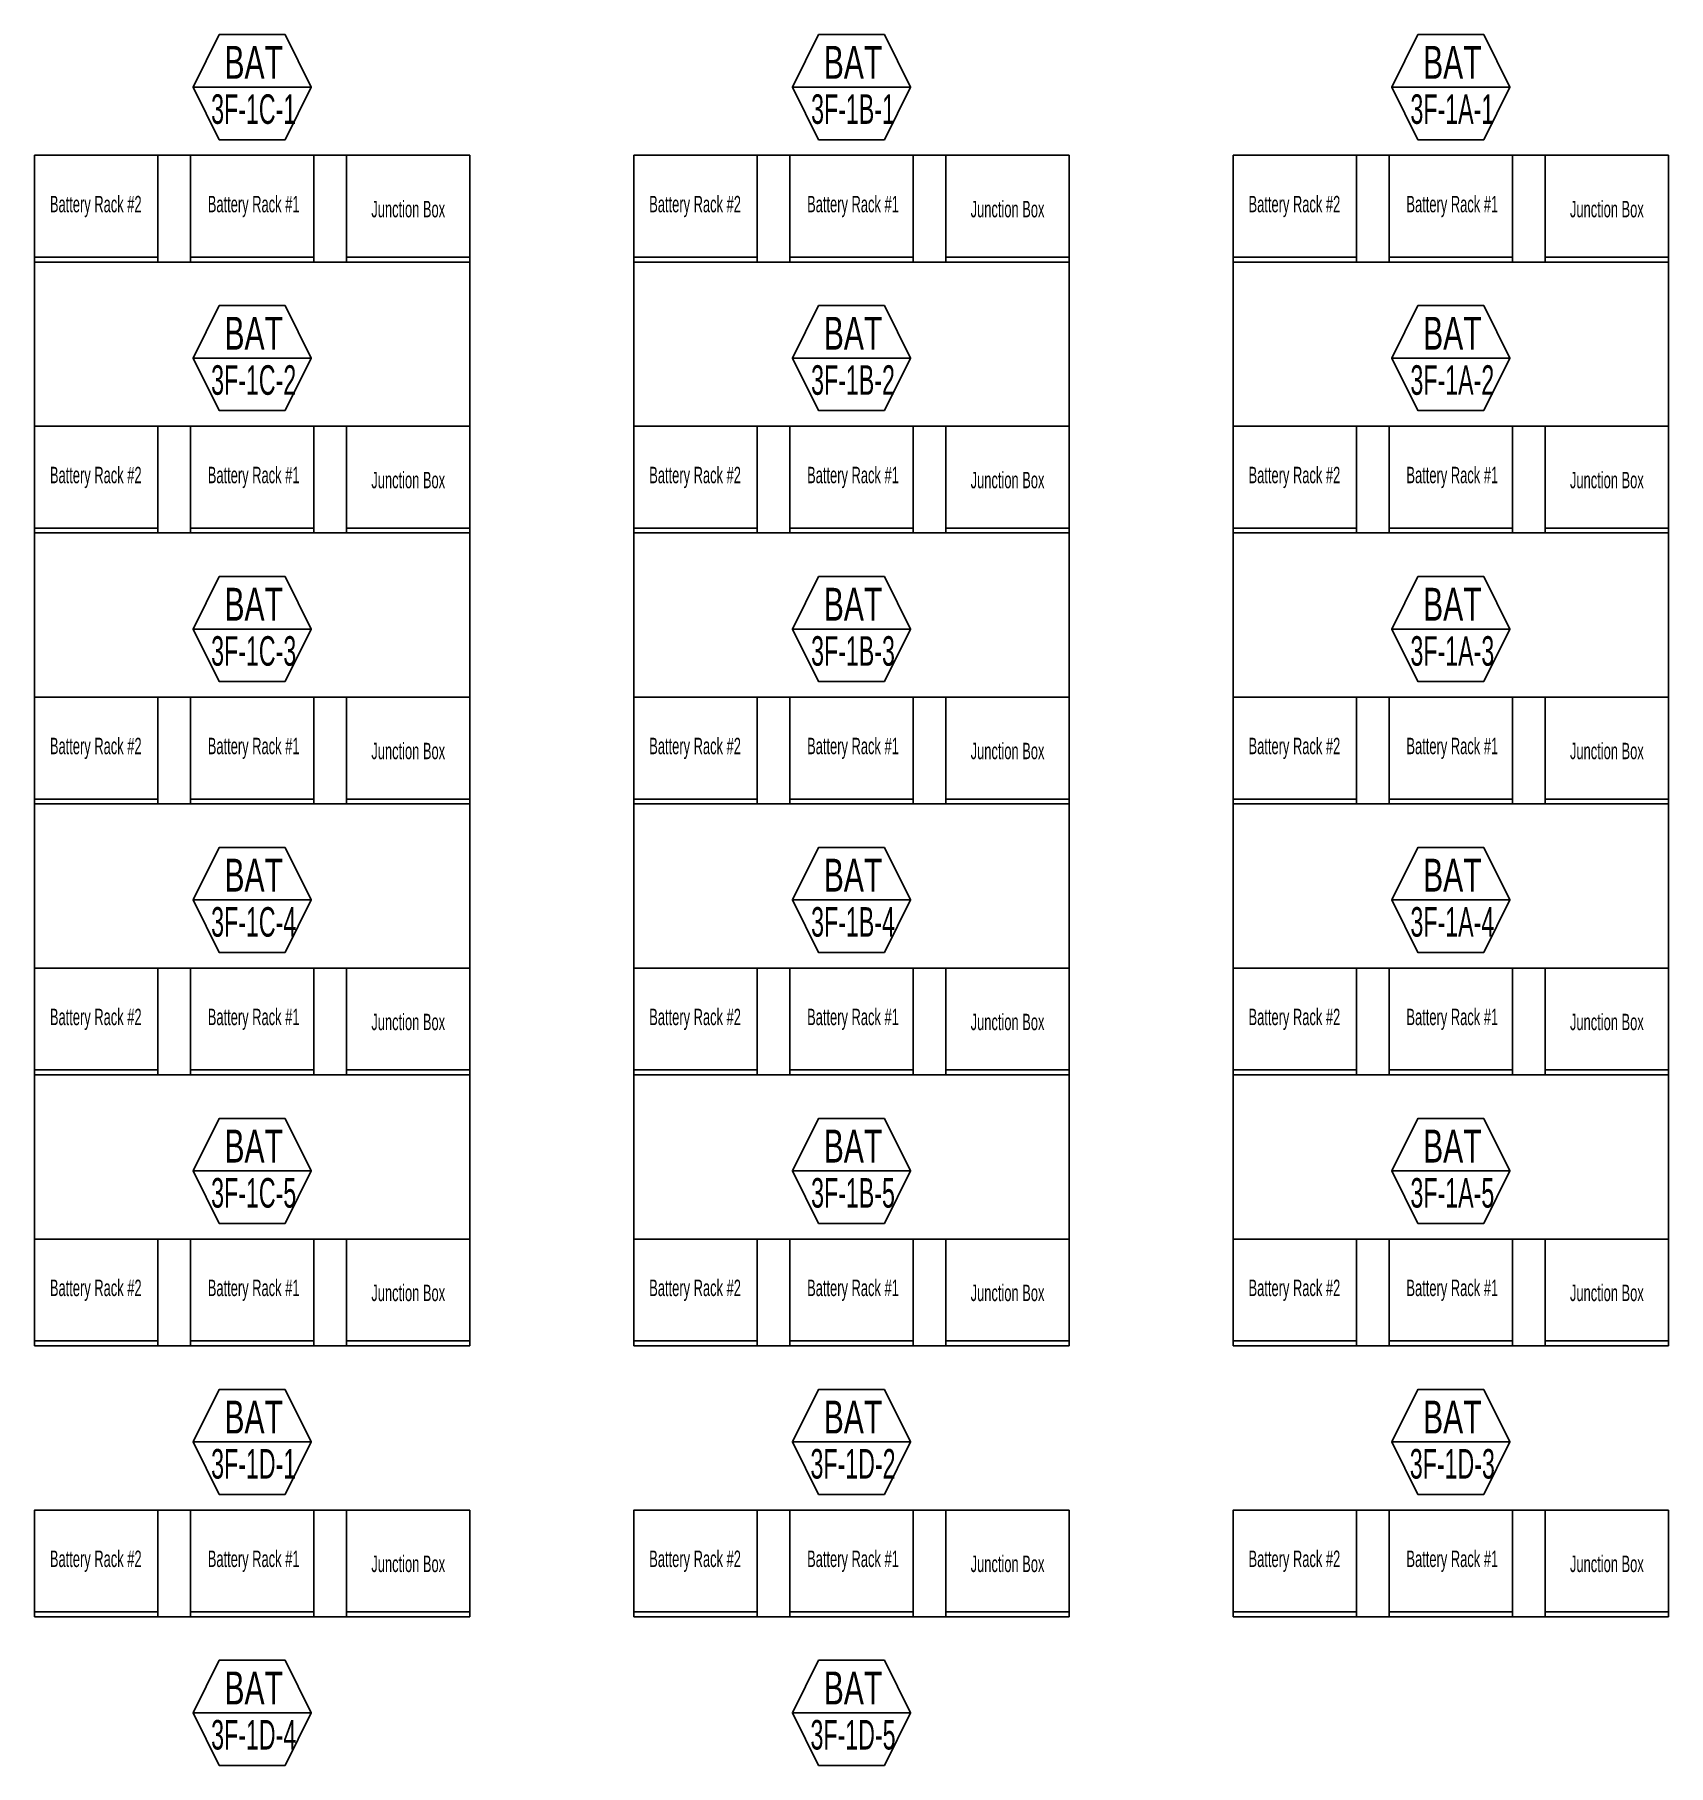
# Model space of a CAD drawing. Header units: millimetres. Extents: x 89978 to 501025, y -351975 to 837171.
# Drawn here: x 279650 to 289600, y 387245 to 397785 of the extents above; entities that cross this region are included whole.
import ezdxf
from ezdxf.enums import TextEntityAlignment as Align

# ---------------------------------------------------------------- set-up
doc = ezdxf.new("R2010")
doc.units = ezdxf.units.MM
doc.header["$LTSCALE"] = 150
doc.layers.add('------00 Switch Gear', color=3, linetype='Continuous')
doc.layers.add('------00 Switch Gear_Number', color=1, linetype='Continuous')
doc.styles.add('ELEC', font='')
doc.styles.get('ELEC').set_extended_font_data('Dotum')

# ---------------------------------------------------------------- blocks, each defined once
blk = doc.blocks.new('A$C2e8f9a8b')
at = {"color": 0}
blk.add_line((30, 750), (30, 0), dxfattribs=at)
blk.add_lwpolyline([(650, 0), (0, 0), (0, 750), (650, 750)], close=True, dxfattribs=at)

msp = doc.modelspace()

# ---------------------------------------------------------------- linework, layer by layer
at = {"layer": '------00 Switch Gear', "elevation": 0}
for points in [[(279650, 389800), (279650, 397050), (282300, 397050), (282300, 389800), (279650, 389800)], [(283300, 389800), (283300, 397050), (285950, 397050), (285950, 389800), (283300, 389800)], [(286950, 389800), (286950, 397050), (289600, 397050), (289600, 389800), (286950, 389800)]]:
    msp.add_lwpolyline(points, dxfattribs=at)
for points in [[(282300, 397050), (282300, 396400), (279650, 396400), (279650, 397050)], [(285950, 397050), (285950, 396400), (283300, 396400), (283300, 397050)], [(289600, 397050), (289600, 396400), (286950, 396400), (286950, 397050)], [(282300, 395400), (282300, 394750), (279650, 394750), (279650, 395400)], [(285950, 395400), (285950, 394750), (283300, 394750), (283300, 395400)], [(289600, 395400), (289600, 394750), (286950, 394750), (286950, 395400)], [(282300, 393750), (282300, 393100), (279650, 393100), (279650, 393750)], [(285950, 393750), (285950, 393100), (283300, 393100), (283300, 393750)], [(289600, 393750), (289600, 393100), (286950, 393100), (286950, 393750)], [(282300, 392100), (282300, 391450), (279650, 391450), (279650, 392100)], [(285950, 392100), (285950, 391450), (283300, 391450), (283300, 392100)], [(289600, 392100), (289600, 391450), (286950, 391450), (286950, 392100)]]:
    msp.add_lwpolyline(points, close=True, dxfattribs=at)
at = {"layer": '------00 Switch Gear'}
for points in [[(282300, 390450), (282300, 389800), (279650, 389800), (279650, 390450)], [(285950, 390450), (285950, 389800), (283300, 389800), (283300, 390450)], [(289600, 390450), (289600, 389800), (286950, 389800), (286950, 390450)], [(282300, 388800), (282300, 388150), (279650, 388150), (279650, 388800)], [(285950, 388800), (285950, 388150), (283300, 388150), (283300, 388800)], [(289600, 388800), (289600, 388150), (286950, 388150), (286950, 388800)]]:
    msp.add_lwpolyline(points, close=True, dxfattribs=at)
at = {"layer": '------00 Switch Gear_Number', "elevation": 0}
for points in [[(281335, 397465), (280615, 397465), (280774.6, 397785), (281175.4, 397785), (281335, 397465), (281175.4, 397145), (280774.6, 397145), (280615, 397465)], [(284985, 397465), (284265, 397465), (284424.6, 397785), (284825.4, 397785), (284985, 397465), (284825.4, 397145), (284424.6, 397145), (284265, 397465)], [(288635, 397465), (287915, 397465), (288074.6, 397785), (288475.4, 397785), (288635, 397465), (288475.4, 397145), (288074.6, 397145), (287915, 397465)], [(281335, 395815), (280615, 395815), (280774.6, 396135), (281175.4, 396135), (281335, 395815), (281175.4, 395495), (280774.6, 395495), (280615, 395815)], [(284985, 395815), (284265, 395815), (284424.6, 396135), (284825.4, 396135), (284985, 395815), (284825.4, 395495), (284424.6, 395495), (284265, 395815)], [(288635, 395815), (287915, 395815), (288074.6, 396135), (288475.4, 396135), (288635, 395815), (288475.4, 395495), (288074.6, 395495), (287915, 395815)], [(281335, 394165), (280615, 394165), (280774.6, 394485), (281175.4, 394485), (281335, 394165), (281175.4, 393845), (280774.6, 393845), (280615, 394165)], [(284985, 394165), (284265, 394165), (284424.6, 394485), (284825.4, 394485), (284985, 394165), (284825.4, 393845), (284424.6, 393845), (284265, 394165)], [(288635, 394165), (287915, 394165), (288074.6, 394485), (288475.4, 394485), (288635, 394165), (288475.4, 393845), (288074.6, 393845), (287915, 394165)], [(281335, 392515), (280615, 392515), (280774.6, 392835), (281175.4, 392835), (281335, 392515), (281175.4, 392195), (280774.6, 392195), (280615, 392515)], [(284985, 392515), (284265, 392515), (284424.6, 392835), (284825.4, 392835), (284985, 392515), (284825.4, 392195), (284424.6, 392195), (284265, 392515)], [(288635, 392515), (287915, 392515), (288074.6, 392835), (288475.4, 392835), (288635, 392515), (288475.4, 392195), (288074.6, 392195), (287915, 392515)], [(281335, 387565), (280615, 387565), (280774.6, 387885), (281175.4, 387885), (281335, 387565), (281175.4, 387245), (280774.6, 387245), (280615, 387565)], [(284985, 387565), (284265, 387565), (284424.6, 387885), (284825.4, 387885), (284985, 387565), (284825.4, 387245), (284424.6, 387245), (284265, 387565)]]:
    msp.add_lwpolyline(points, dxfattribs=at)
at = {"layer": '------00 Switch Gear_Number'}
for points in [[(281335, 390865), (280615, 390865), (280774.6, 391185), (281175.4, 391185), (281335, 390865), (281175.4, 390545), (280774.6, 390545), (280615, 390865)], [(284985, 390865), (284265, 390865), (284424.6, 391185), (284825.4, 391185), (284985, 390865), (284825.4, 390545), (284424.6, 390545), (284265, 390865)], [(288635, 390865), (287915, 390865), (288074.6, 391185), (288475.4, 391185), (288635, 390865), (288475.4, 390545), (288074.6, 390545), (287915, 390865)], [(281335, 389215), (280615, 389215), (280774.6, 389535), (281175.4, 389535), (281335, 389215), (281175.4, 388895), (280774.6, 388895), (280615, 389215)], [(284985, 389215), (284265, 389215), (284424.6, 389535), (284825.4, 389535), (284985, 389215), (284825.4, 388895), (284424.6, 388895), (284265, 389215)], [(288635, 389215), (287915, 389215), (288074.6, 389535), (288475.4, 389535), (288635, 389215), (288475.4, 388895), (288074.6, 388895), (287915, 389215)]]:
    msp.add_lwpolyline(points, dxfattribs=at)

# ---------------------------------------------------------------- block references
at = {"layer": '------00 Switch Gear', "rotation": 89.99999999999999}
for p in [(280400, 396400), (281350, 396400), (282300, 396400), (284050, 396400), (285000, 396400), (285950, 396400), (287700, 396400), (288650, 396400), (289600, 396400), (280400, 394750), (281350, 394750), (282300, 394750), (284050, 394750), (285000, 394750), (285950, 394750), (287700, 394750), (288650, 394750), (289600, 394750), (280400, 393100), (281350, 393100), (282300, 393100), (284050, 393100), (285000, 393100), (285950, 393100), (287700, 393100), (288650, 393100), (289600, 393100), (280400, 391450), (281350, 391450), (282300, 391450), (284050, 391450), (285000, 391450), (285950, 391450), (287700, 391450), (288650, 391450), (289600, 391450), (280400, 389800), (281350, 389800), (282300, 389800), (284050, 389800), (285000, 389800), (285950, 389800), (287700, 389800), (288650, 389800), (289600, 389800), (280400, 388150), (281350, 388150), (282300, 388150), (284050, 388150), (285000, 388150), (285950, 388150), (287700, 388150), (288650, 388150), (289600, 388150)]:
    msp.add_blockref('A$C2e8f9a8b', p, dxfattribs=at)

# ---------------------------------------------------------------- texts
at = {"layer": '------00 Switch Gear', "style": 'ELEC', "width": 0.6}
for s, p in [('Battery Rack #2', (280022.4, 396753)), ('Battery Rack #1', (280983.9, 396753)), ('Junction Box', (281925.4, 396722.4)), ('Battery Rack #2', (283672.4, 396753)), ('Battery Rack #1', (284633.9, 396753)), ('Junction Box', (285575.4, 396722.4)), ('Battery Rack #2', (287322.4, 396753)), ('Battery Rack #1', (288283.9, 396753)), ('Junction Box', (289225.4, 396722.4)), ('Battery Rack #2', (280022.4, 395103)), ('Battery Rack #1', (280983.9, 395103)), ('Battery Rack #2', (283672.4, 395103)), ('Battery Rack #1', (284633.9, 395103)), ('Battery Rack #2', (287322.4, 395103)), ('Battery Rack #1', (288283.9, 395103)), ('Junction Box', (281925.4, 395072.4)), ('Junction Box', (285575.4, 395072.4)), ('Junction Box', (289225.4, 395072.4)), ('Battery Rack #2', (280022.4, 393453)), ('Battery Rack #1', (280983.9, 393453)), ('Junction Box', (281925.4, 393422.4)), ('Battery Rack #2', (283672.4, 393453)), ('Battery Rack #1', (284633.9, 393453)), ('Junction Box', (285575.4, 393422.4)), ('Battery Rack #2', (287322.4, 393453)), ('Battery Rack #1', (288283.9, 393453)), ('Junction Box', (289225.4, 393422.4)), ('Battery Rack #2', (280022.4, 391803)), ('Battery Rack #1', (280983.9, 391803)), ('Junction Box', (281925.4, 391772.4)), ('Battery Rack #2', (283672.4, 391803)), ('Battery Rack #1', (284633.9, 391803)), ('Junction Box', (285575.4, 391772.4)), ('Battery Rack #2', (287322.4, 391803)), ('Battery Rack #1', (288283.9, 391803)), ('Junction Box', (289225.4, 391772.4)), ('Battery Rack #2', (280022.4, 390153)), ('Battery Rack #1', (280983.9, 390153)), ('Battery Rack #2', (283672.4, 390153)), ('Battery Rack #1', (284633.9, 390153)), ('Battery Rack #2', (287322.4, 390153)), ('Battery Rack #1', (288283.9, 390153)), ('Junction Box', (281925.4, 390122.4)), ('Junction Box', (285575.4, 390122.4)), ('Junction Box', (289225.4, 390122.4)), ('Battery Rack #2', (280022.4, 388503)), ('Battery Rack #1', (280983.9, 388503)), ('Junction Box', (281925.4, 388472.4)), ('Battery Rack #2', (283672.4, 388503)), ('Battery Rack #1', (284633.9, 388503)), ('Junction Box', (285575.4, 388472.4)), ('Battery Rack #2', (287322.4, 388503)), ('Battery Rack #1', (288283.9, 388503)), ('Junction Box', (289225.4, 388472.4))]:
    msp.add_text(s, height=100, dxfattribs=at).set_placement(p, align=Align.MIDDLE_CENTER)
at = {"layer": '------00 Switch Gear_Number', "color": 0, "style": 'ELEC'}
for s, height, width, p in [('BAT', 200, 0.7, (280984.2, 397616.2)), ('BAT', 200, 0.7, (284634.2, 397616.2)), ('BAT', 200, 0.7, (288284.2, 397616.2)), ('3F-1C-1', 180, 0.6, (280984.2, 397331.6)), ('3F-1B-1', 180, 0.6, (284634.2, 397331.6)), ('3F-1A-1', 180, 0.6, (288284.2, 397331.6)), ('BAT', 200, 0.7, (280984.2, 395966.2)), ('BAT', 200, 0.7, (284634.2, 395966.2)), ('BAT', 200, 0.7, (288284.2, 395966.2)), ('3F-1C-2', 180, 0.6, (280984.2, 395681.6)), ('3F-1B-2', 180, 0.6, (284634.2, 395681.6)), ('3F-1A-2', 180, 0.6, (288284.2, 395681.6)), ('BAT', 200, 0.7, (280984.2, 394316.2)), ('BAT', 200, 0.7, (284634.2, 394316.2)), ('BAT', 200, 0.7, (288284.2, 394316.2)), ('3F-1C-3', 180, 0.6, (280984.2, 394031.6)), ('3F-1B-3', 180, 0.6, (284634.2, 394031.6)), ('3F-1A-3', 180, 0.6, (288284.2, 394031.6)), ('BAT', 200, 0.7, (280984.2, 392666.2)), ('BAT', 200, 0.7, (284634.2, 392666.2)), ('BAT', 200, 0.7, (288284.2, 392666.2)), ('3F-1C-4', 180, 0.6, (280984.2, 392381.6)), ('3F-1B-4', 180, 0.6, (284634.2, 392381.6)), ('3F-1A-4', 180, 0.6, (288284.2, 392381.6)), ('BAT', 200, 0.7, (280984.2, 391016.2)), ('BAT', 200, 0.7, (284634.2, 391016.2)), ('BAT', 200, 0.7, (288284.2, 391016.2)), ('3F-1C-5', 180, 0.6, (280984.2, 390731.6)), ('3F-1B-5', 180, 0.6, (284634.2, 390731.6)), ('3F-1A-5', 180, 0.6, (288284.2, 390731.6)), ('BAT', 200, 0.7, (280984.2, 389366.2)), ('BAT', 200, 0.7, (284634.2, 389366.2)), ('BAT', 200, 0.7, (288284.2, 389366.2)), ('3F-1D-1', 180, 0.6, (280984.2, 389081.6)), ('3F-1D-2', 180, 0.6, (284634.2, 389081.6)), ('3F-1D-3', 180, 0.6, (288284.2, 389081.6)), ('BAT', 200, 0.7, (280984.2, 387716.2)), ('BAT', 200, 0.7, (284634.2, 387716.2)), ('3F-1D-4', 180, 0.6, (280984.2, 387431.6)), ('3F-1D-5', 180, 0.6, (284634.2, 387431.6))]:
    msp.add_text(s, height=height, dxfattribs=dict(at, width=width)).set_placement(p, align=Align.MIDDLE_CENTER)

doc.saveas('drawing.dxf')
